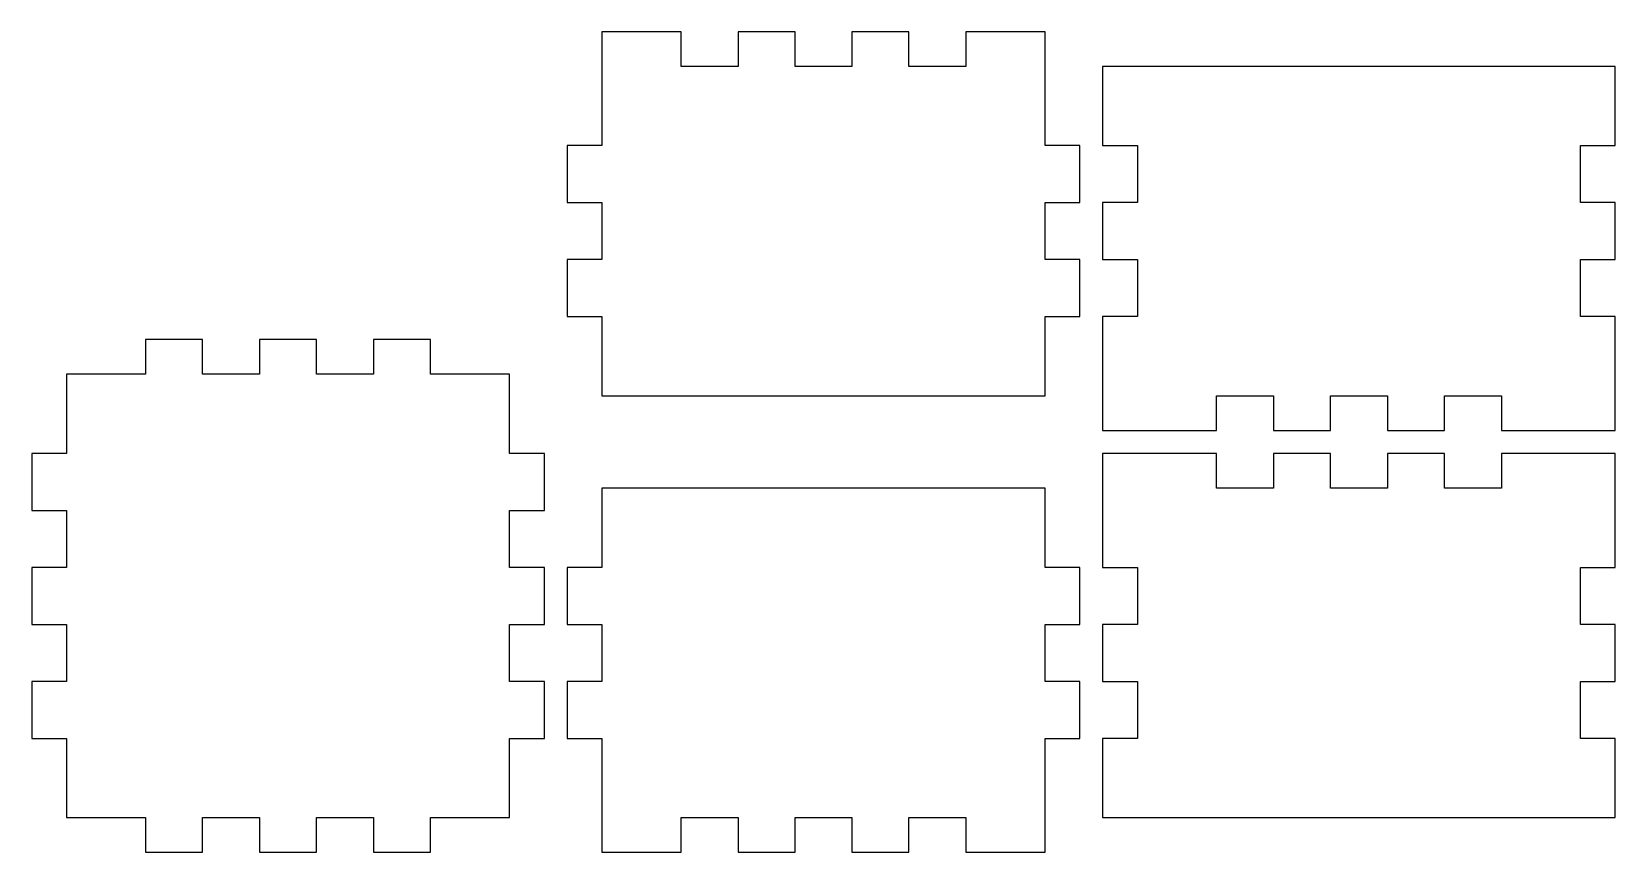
# Model space of a CAD drawing. Header units: metres. Extents: x 0 to 139, y 0 to 72.
import ezdxf

# ---------------------------------------------------------------- set-up
doc = ezdxf.new("R2010")
doc.units = ezdxf.units.M

msp = doc.modelspace()

# ---------------------------------------------------------------- linework, layer by layer
for p, q in [((57, 71.9999), (50.05, 71.9999)), ((50.05, 71.9999), (50.05, 62)), ((57, 68.95), (57, 71.9999)), ((67, 71.9999), (62, 71.9999)), ((62, 71.9999), (62, 68.95)), ((67, 68.95), (67, 71.9999)), ((77, 71.9999), (72, 71.9999)), ((72, 71.9999), (72, 68.95)), ((77, 68.95), (77, 71.9999)), ((88.95, 71.9999), (82, 71.9999)), ((82, 71.9999), (82, 68.95)), ((88.95, 62), (88.95, 71.9999)), ((62, 68.95), (57, 68.95)), ((72, 68.95), (67, 68.95)), ((82, 68.95), (77, 68.95)), ((139, 68.95), (94, 68.95)), ((94, 68.95), (94, 62)), ((139, 62), (139, 68.95)), ((50.05, 62), (47, 62)), ((47, 62), (47, 57)), ((91.9999, 62), (88.95, 62)), ((91.9999, 57), (91.9999, 62)), ((94, 62), (97.05, 62)), ((97.05, 62), (97.05, 57)), ((135.95, 57), (135.95, 62)), ((135.95, 62), (139, 62)), ((47, 57), (50.05, 57)), ((50.05, 57), (50.05, 52)), ((88.95, 52), (88.95, 57)), ((88.95, 57), (91.9999, 57)), ((97.05, 57), (94, 57)), ((94, 57), (94, 52)), ((139, 57), (135.95, 57)), ((139, 52), (139, 57)), ((50.05, 52), (47, 52)), ((47, 52), (47, 47)), ((91.9999, 52), (88.95, 52)), ((91.9999, 47), (91.9999, 52)), ((94, 52), (97.05, 52)), ((97.05, 52), (97.05, 47)), ((135.95, 47), (135.95, 52)), ((135.95, 52), (139, 52)), ((47, 47), (50.05, 47)), ((50.05, 47), (50.05, 40.05)), ((88.95, 47), (91.9999, 47)), ((88.95, 40.05), (88.95, 47)), ((97.05, 47), (94, 47)), ((94, 47), (94, 37)), ((139, 47), (135.95, 47)), ((139, 37), (139, 47)), ((15, 44.9999), (10, 44.9999)), ((10, 44.9999), (10, 41.95)), ((15, 41.95), (15, 44.9999)), ((25, 44.9999), (20, 44.9999)), ((20, 44.9999), (20, 41.95)), ((25, 41.95), (25, 44.9999)), ((35, 44.9999), (30, 44.9999)), ((30, 44.9999), (30, 41.95)), ((35, 41.95), (35, 44.9999)), ((10, 41.95), (3.04999, 41.95)), ((3.04999, 41.95), (3.04999, 35)), ((20, 41.95), (15, 41.95)), ((30, 41.95), (25, 41.95)), ((41.95, 41.95), (35, 41.95)), ((41.95, 35), (41.95, 41.95)), ((50.05, 40.05), (88.95, 40.05)), ((104, 40.05), (109, 40.05)), ((104, 37), (104, 40.05)), ((109, 40.05), (109, 37)), ((114, 37), (114, 40.05)), ((114, 40.05), (119, 40.05)), ((119, 40.05), (119, 37)), ((124, 37), (124, 40.05)), ((124, 40.05), (129, 40.05)), ((129, 40.05), (129, 37)), ((94, 37), (104, 37)), ((109, 37), (114, 37)), ((119, 37), (124, 37)), ((129, 37), (139, 37)), ((3.04999, 35), (0, 35)), ((0, 35), (0, 30)), ((44.9999, 35), (41.95, 35)), ((44.9999, 30), (44.9999, 35)), ((104, 34.9999), (94, 34.9999)), ((94, 34.9999), (94, 25)), ((104, 31.95), (104, 34.9999)), ((114, 34.9999), (109, 34.9999)), ((109, 34.9999), (109, 31.95)), ((114, 31.95), (114, 34.9999)), ((124, 34.9999), (119, 34.9999)), ((119, 34.9999), (119, 31.95)), ((124, 31.95), (124, 34.9999)), ((139, 34.9999), (129, 34.9999)), ((129, 34.9999), (129, 31.95)), ((139, 25), (139, 34.9999)), ((88.95, 31.95), (50.05, 31.95)), ((50.05, 31.95), (50.05, 25)), ((88.95, 25), (88.95, 31.95)), ((109, 31.95), (104, 31.95)), ((119, 31.95), (114, 31.95)), ((129, 31.95), (124, 31.95)), ((0, 30), (3.04999, 30)), ((3.04999, 30), (3.04999, 25)), ((41.95, 25), (41.95, 30)), ((41.95, 30), (44.9999, 30)), ((3.04999, 25), (0, 25)), ((0, 25), (0, 20)), ((44.9999, 25), (41.95, 25)), ((44.9999, 20), (44.9999, 25)), ((50.05, 25), (47, 25)), ((47, 25), (47, 20)), ((91.9999, 25), (88.95, 25)), ((91.9999, 20), (91.9999, 25)), ((94, 25), (97.05, 25)), ((97.05, 25), (97.05, 20)), ((135.95, 20), (135.95, 25)), ((135.95, 25), (139, 25)), ((0, 20), (3.04999, 20)), ((3.04999, 20), (3.04999, 15)), ((41.95, 15), (41.95, 20)), ((41.95, 20), (44.9999, 20)), ((47, 20), (50.05, 20)), ((50.05, 20), (50.05, 15)), ((88.95, 15), (88.95, 20)), ((88.95, 20), (91.9999, 20)), ((97.05, 20), (94, 20)), ((94, 20), (94, 15)), ((139, 20), (135.95, 20)), ((139, 15), (139, 20)), ((3.04999, 15), (0, 15)), ((0, 15), (0, 10)), ((44.9999, 15), (41.95, 15)), ((44.9999, 10), (44.9999, 15)), ((50.05, 15), (47, 15)), ((47, 15), (47, 10)), ((91.9999, 15), (88.95, 15)), ((91.9999, 10), (91.9999, 15)), ((94, 15), (97.05, 15)), ((97.05, 15), (97.05, 10)), ((135.95, 10), (135.95, 15)), ((135.95, 15), (139, 15)), ((0, 10), (3.04999, 10)), ((3.04999, 10), (3.04999, 3.04999)), ((41.95, 3.04999), (41.95, 10)), ((41.95, 10), (44.9999, 10)), ((47, 10), (50.05, 10)), ((50.05, 10), (50.05, 0)), ((88.95, 0), (88.95, 10)), ((88.95, 10), (91.9999, 10)), ((97.05, 10), (94, 10)), ((94, 10), (94, 3.04999)), ((139, 10), (135.95, 10)), ((139, 3.04999), (139, 10)), ((3.04999, 3.04999), (10, 3.04999)), ((10, 3.04999), (10, 0)), ((15, 3.04999), (20, 3.04999)), ((15, 0), (15, 3.04999)), ((20, 3.04999), (20, 0)), ((25, 0), (25, 3.04999)), ((25, 3.04999), (30, 3.04999)), ((30, 3.04999), (30, 0)), ((35, 0), (35, 3.04999)), ((35, 3.04999), (41.95, 3.04999)), ((57, 3.04999), (62, 3.04999)), ((57, 0), (57, 3.04999)), ((62, 3.04999), (62, 0)), ((67, 0), (67, 3.04999)), ((67, 3.04999), (72, 3.04999)), ((72, 3.04999), (72, 0)), ((77, 0), (77, 3.04999)), ((77, 3.04999), (82, 3.04999)), ((82, 3.04999), (82, 0)), ((94, 3.04999), (139, 3.04999)), ((10, 0), (15, 0)), ((20, 0), (25, 0)), ((30, 0), (35, 0)), ((50.05, 0), (57, 0)), ((62, 0), (67, 0)), ((72, 0), (77, 0)), ((82, 0), (88.95, 0))]:
    msp.add_line(p, q)

doc.saveas('drawing.dxf')
